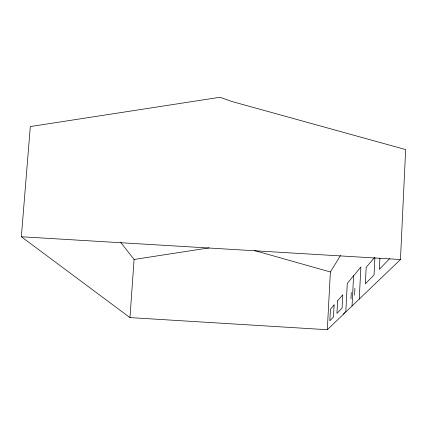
<?xml version="1.0" encoding="UTF-8"?>
<svg xmlns="http://www.w3.org/2000/svg" width="427" height="427" viewBox="0 0 427 427"><rect width="100%" height="100%" fill="white"/><g stroke="black" fill="none" stroke-linecap="round" stroke-linejoin="round"><path stroke-width="0.64" d="M400.467 259.525L405.65 149.583L231.845 101.482L219.948 97.276L30.312 126.568L21.35 236.75L129.957 317.597L327.306 329.724L400.467 259.525L21.35 236.75M374.906 257.716L374.063 274.839L365.352 283.886L366.179 267.323L374.522 257.545M379.902 258.1L379.352 269.341L389.654 258.634M350.962 298.841L351.282 292.527M352.04 305.994L353.593 275.671L347.279 283.459L345.806 311.977M354.549 295.11L354.896 288.316M359.246 299.081L360.874 266.939L353.583 275.911M343.522 314.165L343.559 313.503M344.626 313.103L344.664 312.436M327.306 329.724L330.386 271.972L340.49 255.543M129.957 317.597L134.089 259.472L120.553 242.141M134.089 259.472L209.065 247.879M254.337 250.51L330.386 271.972M334.117 304.91L333.476 317.005L329.841 320.784L330.461 309.196L334.117 304.91M337.608 300.821L336.946 313.407L342.091 308.054L342.785 294.747L337.608 300.821"/></g></svg>
